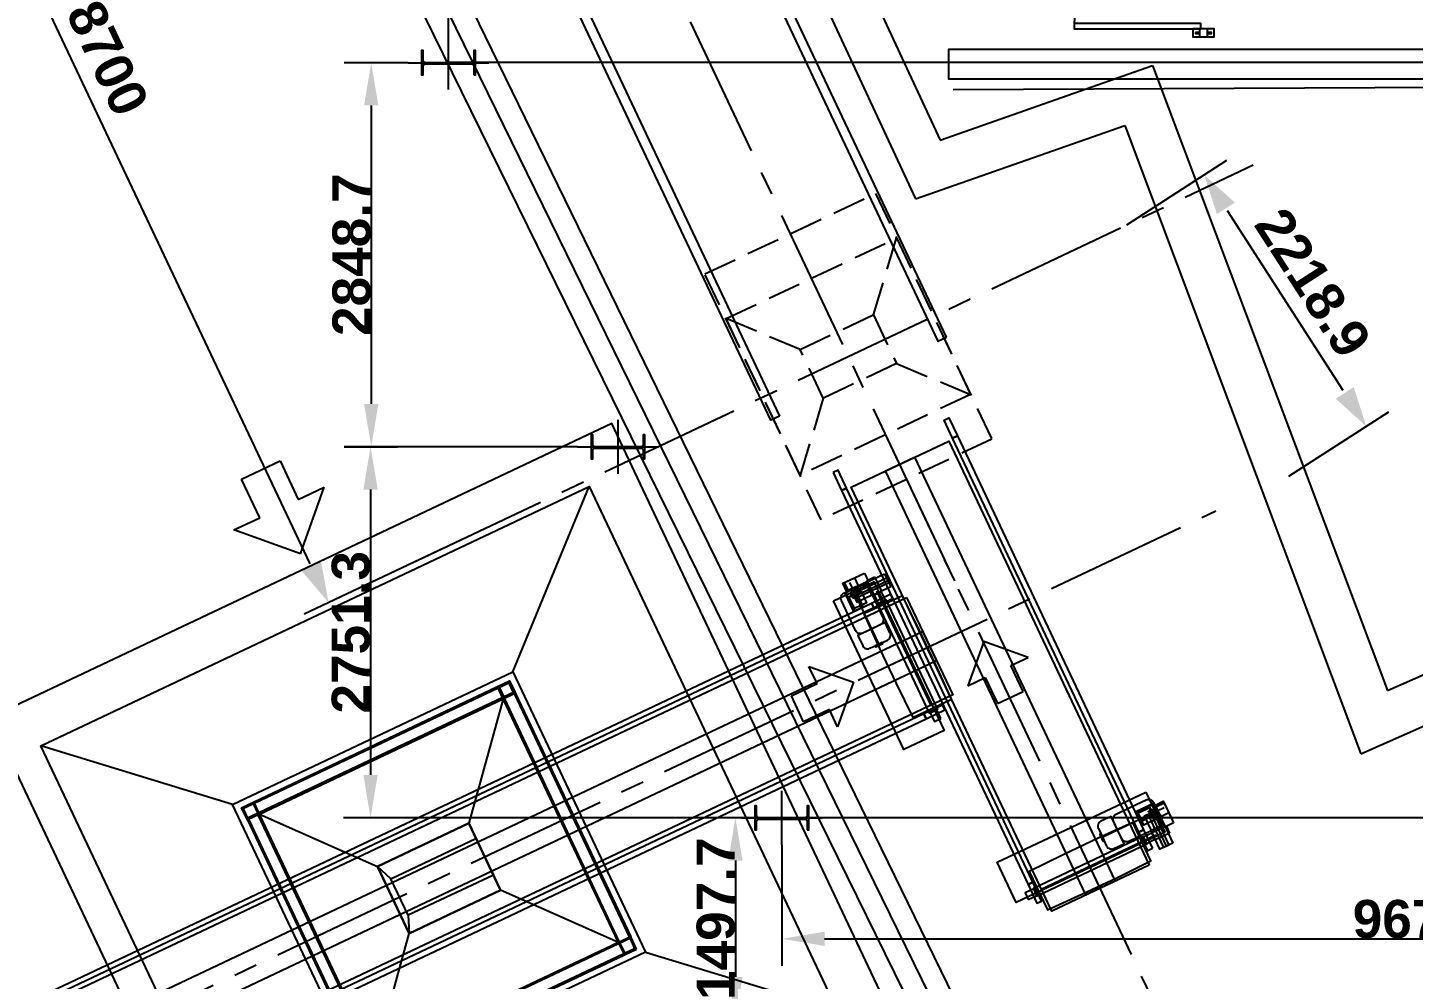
# Model space of a CAD drawing. Extents: x -115306 to 97263, y 46189 to 262006.
# Drawn here: x -29856 to -19575, y 69795 to 76851 of the extents above; entities that cross this region are included whole.
import ezdxf

# ---------------------------------------------------------------- set-up
doc = ezdxf.new("R2010")
doc.units = 0
doc.header["$LTSCALE"] = 508
doc.header["$PDMODE"] = 1
doc.header["$PDSIZE"] = -2
for name, pattern in [('STYLE_02', [0.694427, 0.486069, -0.208359]), ('STYLE_03', [1.25, 1.041641, -0.208359]), ('STYLE_06', [3.125, 2.083359, -0.347214, 0.347214, -0.347214]), ('STYLE_15', [3.541641, 2.152786, -0.486069, 0.416718, -0.486069])]:
    doc.linetypes.add(name, pattern=pattern)
doc.layers.get('0').update_dxf_attribs({"linetype": 'CONTINUOUS'})
doc.layers.get('DEFPOINTS').update_dxf_attribs({"linetype": 'CONTINUOUS'})
for name, color, linetype in [('CERCHAS', 211, 'CONTINUOUS'), ('COTAS', 30, 'CONTINUOUS'), ('INSTALACION_NUEVA', 7, 'CONTINUOUS'), ('muro', 80, 'CONTINUOUS')]:
    doc.layers.add(name, color=color, linetype=linetype)
doc.styles.add('ARIAL-B', font='arialbd.ttf')
doc.dimstyles.new('ISO', dxfattribs={"dimtxt": 282.222222, "dimasz": 317.5, "dimexe": 200, "dimexo": 0, "dimgap": 1, "dimtad": 1, "dimdec": 1, "dimzin": 15, "dimdsep": 46, "dimtxsty": 'ARIAL-B', "dimblk": 'VW_FILLEDARROW', "dimcen": 0, "dimadec": 0, "dimazin": 0, "dimtfac": 1, "dimtdec": 1, "dimtix": 1, "dimtmove": 0, "dimatfit": 0, "dimldrblk": 'VW_FILLEDARROW', "dimfxl": 1, "dimtolj": 1, "dimtzin": 15, "dimarcsym": 0})

# ---------------------------------------------------------------- blocks, each defined once
blk = doc.blocks.new('*D3606')
at = {"layer": 'COTAS', "color": 0, "linetype": 'Continuous', "lineweight": -2}
for p, q in [((-27507, 73744), (-27112, 73744)), ((-27312, 73426), (-27312, 71310)), ((-24805, 70992), (-27512, 70992))]:
    blk.add_line(p, q, dxfattribs=at)
at = {"layer": 'COTAS', "color": 0, "linetype": 'Continuous'}
for points in [[(-27365, 73426), (-27259, 73426), (-27312, 73744)], [(-27365, 71310), (-27259, 71310), (-27312, 70992)]]:
    blk.add_solid(points, dxfattribs=at)
at = {"layer": 'DEFPOINTS', "color": 0, "linetype": 'Continuous'}
for p in [(-27507, 73744), (-27312, 70992), (-24805, 70992)]:
    blk.add_point(p, dxfattribs=at)
at = {"layer": 'COTAS', "color": 0, "linetype": 'Continuous', "insert": (-27457, 72368), "char_height": 282.2, "attachment_point": 5, "rotation": 90, "style": 'ARIAL-B'}
blk.add_mtext('\\A1;2751.3', dxfattribs=at)
blk = doc.blocks.new('VW_FILLEDARROW')
at = {"color": 0}
blk.add_solid([(0, 0), (-0.93, -0.249), (-0.93, 0.249)], dxfattribs=at)
blk = doc.blocks.new('*D3608')
at = {"layer": 'DEFPOINTS', "color": 0, "linetype": 'Continuous'}
for p in [(-30484, 80860), (-31343, 80454), (-26764, 72995)]:
    blk.add_point(p, dxfattribs=at)
at = {"layer": 'INSTALACION_NUEVA', "color": 0, "linetype": 'Continuous', "lineweight": -2}
for p, q in [((-30484, 80860), (-31524, 80368)), ((-27760, 72876), (-31208, 80167)), ((-26764, 72995), (-27805, 72503))]:
    blk.add_line(p, q, dxfattribs=at)
at = {"layer": 'INSTALACION_NUEVA', "color": 0, "linetype": 'Continuous', "lineweight": -2, "xscale": 317.5, "yscale": 317.5, "zscale": 317.5}
for p, rotation in [((-31343, 80454), 115.3107255779732), ((-27624, 72589), 295.3107255779732)]:
    blk.add_blockref('VW_FILLEDARROW', p, dxfattribs=dict(at, rotation=rotation))
at = {"layer": 'INSTALACION_NUEVA', "color": 0, "linetype": 'Continuous', "insert": (-29263, 76626), "char_height": 282.2, "attachment_point": 5, "rotation": 295.3107, "style": 'ARIAL-B'}
blk.add_mtext('\\A1;8700', dxfattribs=at)
blk = doc.blocks.new('*U3500')
at = {"layer": 'INSTALACION_NUEVA', "color": 4, "linetype": 'Continuous'}
for p, q in [((-17639, -14647), (-17352, -14511)), ((-17352, -14511), (-17217, -14798)), ((-17503, -14934), (-17639, -14647)), ((-17217, -14798), (-17025, -14707)), ((-17201, -15201), (-17025, -14707)), ((-17695, -15024), (-17503, -14934)), ((-17201, -15201), (-17695, -15024))]:
    blk.add_line(p, q, dxfattribs=at)
blk = doc.blocks.new('*U3384')
at = {"layer": 'INSTALACION_NUEVA', "color": 1, "linetype": 'Continuous'}
blk.add_lwpolyline([(-15607, -16233), (-17595, -17174), (-17638, -17084), (-15649, -16143)], close=True, dxfattribs=at)
at = {"layer": 'INSTALACION_NUEVA', "color": 5, "linetype": 'Continuous'}
for points in [[(-15611, -16224), (-17600, -17165), (-17634, -17093), (-15645, -16152)], [(-15692, -16263), (-15701, -16267), (-15735, -16195), (-15726, -16191)], [(-15611, -16224), (-15620, -16229), (-15654, -16156), (-15645, -16152)], [(-17552, -17054), (-17518, -17126), (-17509, -17122), (-17543, -17050)], [(-17634, -17093), (-17600, -17165), (-17591, -17161), (-17625, -17088)]]:
    blk.add_lwpolyline(points, close=True, dxfattribs=at)
blk = doc.blocks.new('*U3385')
at = {"layer": 'INSTALACION_NUEVA', "color": 1, "linetype": 'Continuous'}
blk.add_lwpolyline([(-14751, -18041), (-14842, -18084), (-15697, -16276), (-15607, -16233)], close=True, dxfattribs=at)
at = {"layer": 'INSTALACION_NUEVA', "color": 4, "linetype": 'Continuous'}
blk.add_lwpolyline([(-14761, -18046), (-14833, -18080), (-15688, -16272), (-15616, -16238)], close=True, dxfattribs=at)
blk = doc.blocks.new('*U3386')
at = {"layer": 'INSTALACION_NUEVA', "color": 1, "linetype": 'Continuous'}
blk.add_lwpolyline([(-14709, -18132), (-14751, -18041), (-16740, -18982), (-16698, -19072)], close=True, dxfattribs=at)
at = {"layer": 'INSTALACION_NUEVA', "color": 5, "linetype": 'Continuous'}
for points in [[(-14713, -18123), (-14747, -18050), (-16736, -18991), (-16702, -19063)], [(-14794, -18161), (-14829, -18089), (-14838, -18093), (-14803, -18166)], [(-14713, -18123), (-14747, -18050), (-14756, -18055), (-14722, -18127)], [(-16702, -19063), (-16736, -18991), (-16727, -18987), (-16693, -19059)], [(-16620, -19025), (-16655, -18953), (-16646, -18948), (-16611, -19021)]]:
    blk.add_lwpolyline(points, close=True, dxfattribs=at)
blk = doc.blocks.new('*U3387')
at = {"layer": 'INSTALACION_NUEVA', "color": 1, "linetype": 'Continuous'}
blk.add_lwpolyline([(-17595, -17174), (-16740, -18982), (-16650, -18939), (-17505, -17131)], close=True, dxfattribs=at)
at = {"layer": 'INSTALACION_NUEVA', "color": 4, "linetype": 'Continuous'}
blk.add_lwpolyline([(-17586, -17170), (-16731, -18978), (-16659, -18944), (-17514, -17136)], close=True, dxfattribs=at)
blk = doc.blocks.new('*U3388')
at = {"layer": 'INSTALACION_NUEVA', "color": 1, "linetype": 'Continuous'}
for p, q in [((-15697, -16276), (-15952, -17199)), ((-17505, -17131), (-16630, -17519)), ((-14842, -18084), (-15717, -17696)), ((-16650, -18939), (-16395, -18017))]:
    blk.add_line(p, q, dxfattribs=at)
for points in [[(-14842, -18084), (-16650, -18939), (-17505, -17131), (-15697, -16276)], [(-16630, -17519), (-16395, -18017), (-15717, -17696), (-15952, -17199)]]:
    blk.add_lwpolyline(points, close=True, dxfattribs=at)
blk = doc.blocks.new('*U3389')
at = {"layer": 'INSTALACION_NUEVA', "color": 1, "linetype": 'Continuous'}
for p, q in [((-16531, -17611), (-16630, -17519)), ((-16403, -17882), (-16395, -18017))]:
    blk.add_line(p, q, dxfattribs=at)
for points in [[(-16630, -17519), (-15952, -17199), (-15717, -17696), (-16395, -18017)], [(-16531, -17611), (-15899, -17312), (-15770, -17583), (-16403, -17882)]]:
    blk.add_lwpolyline(points, close=True, dxfattribs=at)
blk = doc.blocks.new('*U3390')
at = {"layer": 'INSTALACION_NUEVA', "color": 4}
for name in ['*U3384', '*U3385', '*U3387', '*U3389', '*U3386']:
    blk.add_blockref(name, (0, 0), dxfattribs=at)
at = {"layer": 'INSTALACION_NUEVA', "color": 1}
blk.add_blockref('*U3388', (0, 0), dxfattribs=at)
blk = doc.blocks.new('*U3391')
at = {"layer": 'INSTALACION_NUEVA', "color": 1, "linetype": 'Continuous'}
for p, q in [((-15625, -16076), (-15059, -14702)), ((-17705, -17060), (-19127, -16626)), ((-14642, -18156), (-13220, -18589)), ((-16721, -19139), (-17288, -20513))]:
    blk.add_line(p, q, dxfattribs=at)
for points in [[(-13220, -18589), (-17288, -20513), (-19127, -16626), (-15059, -14702)], [(-14642, -18156), (-16721, -19139), (-17705, -17060), (-15625, -16076)]]:
    blk.add_lwpolyline(points, close=True, dxfattribs=at)
at = {"layer": 'INSTALACION_NUEVA', "color": 4}
blk.add_blockref('*U3390', (0, 0), dxfattribs=at)
blk = doc.blocks.new('*U3392')
at = {"layer": 'INSTALACION_NUEVA', "color": 1, "linetype": 'Continuous'}
blk.add_lwpolyline([(-19901, -18264), (-21889, -19205), (-21932, -19114), (-19943, -18174)], close=True, dxfattribs=at)
at = {"layer": 'INSTALACION_NUEVA', "color": 5, "linetype": 'Continuous'}
for points in [[(-19905, -18255), (-21894, -19196), (-21928, -19123), (-19939, -18183)], [(-19905, -18255), (-19914, -18259), (-19948, -18187), (-19939, -18183)], [(-19986, -18294), (-19995, -18298), (-20029, -18226), (-20020, -18221)], [(-21928, -19123), (-21894, -19196), (-21885, -19191), (-21919, -19119)], [(-21846, -19085), (-21812, -19157), (-21803, -19153), (-21837, -19081)]]:
    blk.add_lwpolyline(points, close=True, dxfattribs=at)
blk = doc.blocks.new('*U3393')
at = {"layer": 'INSTALACION_NUEVA', "color": 1, "linetype": 'Continuous'}
blk.add_lwpolyline([(-19045, -20072), (-19136, -20115), (-19991, -18307), (-19901, -18264)], close=True, dxfattribs=at)
at = {"layer": 'INSTALACION_NUEVA', "color": 4, "linetype": 'Continuous'}
blk.add_lwpolyline([(-19055, -20076), (-19127, -20111), (-19982, -18303), (-19910, -18268)], close=True, dxfattribs=at)
blk = doc.blocks.new('*U3394')
at = {"layer": 'INSTALACION_NUEVA', "color": 1, "linetype": 'Continuous'}
blk.add_lwpolyline([(-19003, -20163), (-19045, -20072), (-21034, -21013), (-20992, -21103)], close=True, dxfattribs=at)
at = {"layer": 'INSTALACION_NUEVA', "color": 5, "linetype": 'Continuous'}
for points in [[(-19007, -20154), (-19041, -20081), (-21030, -21022), (-20996, -21094)], [(-19088, -20192), (-19123, -20120), (-19132, -20124), (-19097, -20196)], [(-19007, -20154), (-19041, -20081), (-19050, -20085), (-19016, -20158)], [(-20996, -21094), (-21030, -21022), (-21021, -21018), (-20987, -21090)], [(-20914, -21056), (-20949, -20983), (-20940, -20979), (-20905, -21051)]]:
    blk.add_lwpolyline(points, close=True, dxfattribs=at)
blk = doc.blocks.new('*U3395')
at = {"layer": 'INSTALACION_NUEVA', "color": 1, "linetype": 'Continuous'}
blk.add_lwpolyline([(-21889, -19205), (-21034, -21013), (-20944, -20970), (-21799, -19162)], close=True, dxfattribs=at)
at = {"layer": 'INSTALACION_NUEVA', "color": 4, "linetype": 'Continuous'}
blk.add_lwpolyline([(-21880, -19200), (-21025, -21008), (-20953, -20974), (-21808, -19166)], close=True, dxfattribs=at)
blk = doc.blocks.new('*U3396')
at = {"layer": 'INSTALACION_NUEVA', "color": 1, "linetype": 'Continuous'}
for p, q in [((-19991, -18307), (-20246, -19230)), ((-21799, -19162), (-20924, -19550)), ((-19136, -20115), (-20011, -19727)), ((-20944, -20970), (-20689, -20047))]:
    blk.add_line(p, q, dxfattribs=at)
for points in [[(-19136, -20115), (-20944, -20970), (-21799, -19162), (-19991, -18307)], [(-20924, -19550), (-20689, -20047), (-20011, -19727), (-20246, -19230)]]:
    blk.add_lwpolyline(points, close=True, dxfattribs=at)
blk = doc.blocks.new('*U3397')
at = {"layer": 'INSTALACION_NUEVA', "color": 1, "linetype": 'Continuous'}
for p, q in [((-20825, -19642), (-20924, -19550)), ((-20697, -19913), (-20689, -20047))]:
    blk.add_line(p, q, dxfattribs=at)
for points in [[(-20924, -19550), (-20246, -19230), (-20011, -19727), (-20689, -20047)], [(-20825, -19642), (-20193, -19343), (-20064, -19614), (-20697, -19913)]]:
    blk.add_lwpolyline(points, close=True, dxfattribs=at)
blk = doc.blocks.new('*U3398')
at = {"layer": 'INSTALACION_NUEVA', "color": 4}
for name in ['*U3392', '*U3393', '*U3395', '*U3397', '*U3394']:
    blk.add_blockref(name, (0, 0), dxfattribs=at)
at = {"layer": 'INSTALACION_NUEVA', "color": 1}
blk.add_blockref('*U3396', (0, 0), dxfattribs=at)
blk = doc.blocks.new('*U3399')
at = {"layer": 'INSTALACION_NUEVA', "color": 1, "linetype": 'Continuous'}
for p, q in [((-19919, -18107), (-19353, -16733)), ((-21999, -19091), (-23421, -18657)), ((-18936, -20186), (-17514, -20620)), ((-21015, -21170), (-21582, -22544))]:
    blk.add_line(p, q, dxfattribs=at)
for points in [[(-17514, -20620), (-21582, -22544), (-23421, -18657), (-19353, -16733)], [(-18936, -20186), (-21015, -21170), (-21999, -19091), (-19919, -18107)]]:
    blk.add_lwpolyline(points, close=True, dxfattribs=at)
at = {"layer": 'INSTALACION_NUEVA', "color": 4}
blk.add_blockref('*U3398', (0, 0), dxfattribs=at)
blk = doc.blocks.new('*U3440')
at = {"layer": 'INSTALACION_NUEVA', "color": 1, "linetype": 'Continuous'}
blk.add_lwpolyline([(-12754, -18756), (-14892, -14236), (-45357, -28644), (-43219, -33164)], close=True, dxfattribs=at)
at = {"layer": 'INSTALACION_NUEVA', "color": 6}
for name in ['*U3391', '*U3399']:
    blk.add_blockref(name, (0, 0), dxfattribs=at)
blk = doc.blocks.new('*U3357')
at = {"layer": 'INSTALACION_NUEVA', "color": 5, "linetype": 'Continuous'}
for points in [[(-10724, -17196), (-10784, -17225), (-10854, -17078), (-10793, -17049)], [(-10797, -17210), (-10887, -17252), (-10938, -17144), (-10849, -17102)], [(-10758, -17361), (-10795, -17378), (-10911, -17131), (-10875, -17114)], [(-10777, -17370), (-10795, -17378), (-10911, -17131), (-10893, -17123)], [(-10809, -17169), (-10815, -17172), (-10832, -17136), (-10826, -17132)], [(-10728, -17347), (-10825, -17392), (-10890, -17254), (-10794, -17208)], [(-10752, -17272), (-10860, -17323), (-10885, -17268), (-10778, -17218)]]:
    blk.add_lwpolyline(points, close=True, dxfattribs=at)
blk = doc.blocks.new('*U3358')
at = {"layer": 'INSTALACION_NUEVA', "color": 5, "linetype": 'Continuous'}
for points in [[(-10884, -17271), (-10861, -17320), (-10924, -17351), (-10948, -17301)], [(-10950, -17296), (-10922, -17355), (-11735, -17739), (-11763, -17681)], [(-11801, -17765), (-11737, -17735), (-11761, -17685), (-11824, -17715)]]:
    blk.add_lwpolyline(points, close=True, dxfattribs=at)
blk = doc.blocks.new('*U3359')
at = {"layer": 'INSTALACION_NUEVA', "color": 5, "linetype": 'Continuous'}
blk.add_lwpolyline([(-11026, -17193), (-11282, -17310), (-11542, -17433), (-11794, -17557), (-11659, -17842), (-11403, -17726), (-11143, -17603), (-10891, -17479)], close=True, dxfattribs=at)
blk = doc.blocks.new('*U3360')
at = {"layer": 'INSTALACION_NUEVA', "color": 5, "linetype": 'STYLE_15'}
blk.add_line((-10854, -17287), (-11711, -17692), dxfattribs=at)
at = {"layer": 'INSTALACION_NUEVA', "color": 5}
for name in ['*U3357', '*U3358', '*U3359']:
    blk.add_blockref(name, (0, 0), dxfattribs=at)
blk = doc.blocks.new('*U3361')
at = {"layer": 'INSTALACION_NUEVA', "color": 5, "linetype": 'Continuous'}
blk.add_lwpolyline([(-10904, -17509), (-11627, -17851), (-13114, -14707), (-12391, -14365)], close=True, dxfattribs=at)
at = {"layer": 'INSTALACION_NUEVA', "color": 4, "linetype": 'Continuous'}
blk.add_lwpolyline([(-11157, -17629), (-11374, -17731), (-12861, -14587), (-12644, -14485)], close=True, dxfattribs=at)
at = {"layer": 'INSTALACION_NUEVA', "color": 5}
blk.add_blockref('*U3360', (0, 0), dxfattribs=at)
blk = doc.blocks.new('*U3362')
at = {"layer": 'INSTALACION_NUEVA', "color": 4, "linetype": 'Continuous'}
for p, q in [((-10868, -17094), (-10913, -17116)), ((-10880, -17128), (-10901, -17082))]:
    blk.add_line(p, q, dxfattribs=at)
blk = doc.blocks.new('*U3363')
at = {"layer": 'INSTALACION_NUEVA', "color": 1, "linetype": 'Continuous'}
blk.add_lwpolyline([(-11007, -17116), (-10973, -17188), (-10837, -17124), (-10872, -17052)], close=True, dxfattribs=at)
at = {"layer": 'INSTALACION_NUEVA', "color": 4, "linetype": 'STYLE_03'}
blk.add_lwpolyline([(-11004, -17122), (-10976, -17182), (-10840, -17118), (-10869, -17058)], close=True, dxfattribs=at)
at = {"layer": 'INSTALACION_NUEVA', "color": 1, "linetype": 'Continuous'}
blk.add_circle((-10891, -17105), 9, dxfattribs=at)
at = {"layer": 'INSTALACION_NUEVA', "color": 4}
blk.add_blockref('*U3362', (0, 0), dxfattribs=at)
blk = doc.blocks.new('*U3364')
at = {"layer": 'INSTALACION_NUEVA', "color": 5, "linetype": 'Continuous'}
for points in [[(-12327, -14326), (-12363, -14343), (-12426, -14210), (-12390, -14193)], [(-10945, -17248), (-10981, -17265), (-12363, -14343), (-12327, -14326)], [(-10879, -17387), (-10915, -17404), (-10981, -17265), (-10945, -17248)]]:
    blk.add_lwpolyline(points, close=True, dxfattribs=at)
blk = doc.blocks.new('*U3365')
at = {"layer": 'INSTALACION_NUEVA', "color": 5, "linetype": 'Continuous'}
for points in [[(-13248, -14599), (-13186, -14732), (-13149, -14715), (-13212, -14582)], [(-13186, -14732), (-11803, -17654), (-11767, -17637), (-13149, -14715)], [(-11803, -17654), (-11738, -17793), (-11702, -17776), (-11767, -17637)]]:
    blk.add_lwpolyline(points, close=True, dxfattribs=at)
blk = doc.blocks.new('*U3366')
at = {"layer": 'INSTALACION_NUEVA', "color": 5, "linetype": 'Continuous'}
blk.add_lwpolyline([(-10928, -16968), (-10787, -17266), (-11890, -17788), (-12031, -17489)], close=True, dxfattribs=at)
blk = doc.blocks.new('*U3367')
at = {"layer": 'INSTALACION_NUEVA', "color": 4, "linetype": 'STYLE_06'}
blk.add_line((-10792, -17086), (-11242, -17299), dxfattribs=at)
at = {"layer": 'INSTALACION_NUEVA', "color": 4, "linetype": 'Continuous'}
for points in [[(-10842, -17110), (-10811, -17175), (-10809, -17182), (-10807, -17190), (-10808, -17198), (-10810, -17205), (-10813, -17212), (-10818, -17219), (-10824, -17224), (-10830, -17228), (-10942, -17281), (-11054, -17334), (-11061, -17336), (-11069, -17337), (-11076, -17337), (-11084, -17335), (-11091, -17332), (-11097, -17327), (-11103, -17321), (-11107, -17315), (-11138, -17249), (-11168, -17184), (-11171, -17177), (-11172, -17169), (-11172, -17161), (-11170, -17154), (-11167, -17147), (-11162, -17140), (-11156, -17135), (-11149, -17131), (-11038, -17078), (-10926, -17025), (-10919, -17023), (-10911, -17022), (-10903, -17022), (-10895, -17024), (-10888, -17027), (-10882, -17032), (-10877, -17038), (-10873, -17045), (-10842, -17110)], [(-10758, -17123), (-10817, -17151), (-10858, -17064), (-10799, -17036)], [(-11251, -17303), (-11220, -17368), (-11216, -17375), (-11210, -17381), (-11204, -17385), (-11197, -17389), (-11189, -17390), (-11182, -17391), (-11174, -17390), (-11167, -17387), (-11090, -17351), (-11185, -17148), (-11262, -17185), (-11269, -17189), (-11275, -17194), (-11280, -17200), (-11283, -17207), (-11285, -17215), (-11285, -17223), (-11284, -17230), (-11281, -17238), (-11251, -17303)], [(-10857, -17172), (-10943, -17213), (-10985, -17122), (-10900, -17082)]]:
    blk.add_lwpolyline(points, close=True, dxfattribs=at)
at = {"layer": 'INSTALACION_NUEVA', "color": 4, "linetype": 'Continuous', "flags": 128}
blk.add_lwpolyline([(-11248, -17331, 0.414214), (-11244, -17333), (-11238, -17330), (-11263, -17276), (-11270, -17279), (-11270, -17279, 0.414214), (-11271, -17283)], format="xyb", close=True, dxfattribs=at)
blk = doc.blocks.new('*U3368')
at = {"layer": 'INSTALACION_NUEVA', "color": 5}
blk.add_blockref('*U3366', (0, 0), dxfattribs=at)
at = {"layer": 'INSTALACION_NUEVA', "color": 4}
blk.add_blockref('*U3367', (0, 0), dxfattribs=at)
blk = doc.blocks.new('*U3369')
at = {"layer": 'INSTALACION_NUEVA', "color": 4, "linetype": 'Continuous'}
for p, q in [((-12131, -15851), (-12249, -16179)), ((-11802, -15969), (-12131, -15851)), ((-11930, -16029), (-11802, -15969)), ((-11839, -16221), (-11930, -16029)), ((-12249, -16179), (-12120, -16119)), ((-12120, -16119), (-12030, -16311)), ((-12030, -16311), (-11839, -16221))]:
    blk.add_line(p, q, dxfattribs=at)
blk = doc.blocks.new('*U3355')
at = {"layer": 'INSTALACION_NUEVA', "color": 4, "linetype": 'STYLE_02'}
for p, q in [((-12950, -13429), (-12778, -12859)), ((-13493, -13686), (-14043, -13457)), ((-12779, -13791), (-12229, -14019)), ((-13322, -14047), (-13494, -14618))]:
    blk.add_line(p, q, dxfattribs=at)
for points in [[(-12934, -12528), (-12072, -14350), (-13338, -14949), (-14200, -13126)], [(-12778, -12859), (-12229, -14019), (-13494, -14618), (-14043, -13457)], [(-12950, -13429), (-12779, -13791), (-13322, -14047), (-13493, -13686)]]:
    blk.add_lwpolyline(points, close=True, dxfattribs=at)
blk = doc.blocks.new('*U3356')
at = {"layer": 'INSTALACION_NUEVA', "color": 7, "linetype": 'Continuous'}
for points in [[(-12409, -13594), (-15374, -7324), (-15437, -7354), (-12472, -13624)], [(-13647, -14180), (-13711, -14210), (-16676, -7940), (-16613, -7910)]]:
    blk.add_lwpolyline(points, close=True, dxfattribs=at)
at = {"layer": 'INSTALACION_NUEVA', "color": 4}
blk.add_blockref('*U3355', (0, 0), dxfattribs=at)
blk = doc.blocks.new('*U3370')
at = {"layer": 'INSTALACION_NUEVA', "color": 5, "linetype": 'Continuous'}
for points in [[(-13017, -15345), (-12989, -15405), (-13136, -15475), (-13165, -15414)], [(-13003, -15418), (-12961, -15508), (-13070, -15559), (-13112, -15470)], [(-12852, -15380), (-12835, -15416), (-13082, -15532), (-13099, -15496)], [(-12844, -15398), (-12835, -15416), (-13082, -15532), (-13091, -15514)], [(-12867, -15349), (-12821, -15446), (-12959, -15511), (-13005, -15415)], [(-12942, -15373), (-12891, -15481), (-12945, -15506), (-12996, -15399)], [(-13045, -15430), (-13042, -15436), (-13078, -15454), (-13081, -15447)]]:
    blk.add_lwpolyline(points, close=True, dxfattribs=at)
blk = doc.blocks.new('*U3371')
at = {"layer": 'INSTALACION_NUEVA', "color": 5, "linetype": 'Continuous'}
for points in [[(-12943, -15505), (-12893, -15482), (-12863, -15546), (-12913, -15569)], [(-12917, -15571), (-12858, -15543), (-12474, -16356), (-12533, -16384)], [(-12449, -16422), (-12479, -16358), (-12528, -16382), (-12498, -16445)]]:
    blk.add_lwpolyline(points, close=True, dxfattribs=at)
blk = doc.blocks.new('*U3372')
at = {"layer": 'INSTALACION_NUEVA', "color": 5, "linetype": 'Continuous'}
blk.add_lwpolyline([(-13020, -15647), (-12904, -15903), (-12781, -16163), (-12657, -16415), (-12371, -16280), (-12488, -16024), (-12611, -15764), (-12735, -15512)], close=True, dxfattribs=at)
blk = doc.blocks.new('*U3373')
at = {"layer": 'INSTALACION_NUEVA', "color": 5, "linetype": 'STYLE_15'}
blk.add_line((-12927, -15475), (-12521, -16332), dxfattribs=at)
at = {"layer": 'INSTALACION_NUEVA', "color": 5}
for name in ['*U3370', '*U3372', '*U3371']:
    blk.add_blockref(name, (0, 0), dxfattribs=at)
blk = doc.blocks.new('*U3374')
at = {"layer": 'INSTALACION_NUEVA', "color": 5, "linetype": 'Continuous'}
blk.add_lwpolyline([(-12704, -15525), (-12362, -16248), (-27269, -23298), (-27611, -22575)], close=True, dxfattribs=at)
at = {"layer": 'INSTALACION_NUEVA', "color": 4, "linetype": 'Continuous'}
blk.add_lwpolyline([(-12585, -15778), (-12482, -15995), (-27389, -23045), (-27492, -22828)], close=True, dxfattribs=at)
at = {"layer": 'INSTALACION_NUEVA', "color": 5}
blk.add_blockref('*U3373', (0, 0), dxfattribs=at)
blk = doc.blocks.new('*U3375')
at = {"layer": 'INSTALACION_NUEVA', "color": 4, "linetype": 'Continuous'}
for p, q in [((-13086, -15501), (-13131, -15522)), ((-13119, -15489), (-13098, -15534))]:
    blk.add_line(p, q, dxfattribs=at)
blk = doc.blocks.new('*U3376')
at = {"layer": 'INSTALACION_NUEVA', "color": 1, "linetype": 'Continuous'}
blk.add_lwpolyline([(-13098, -15628), (-13025, -15594), (-13089, -15458), (-13162, -15493)], close=True, dxfattribs=at)
at = {"layer": 'INSTALACION_NUEVA', "color": 4, "linetype": 'STYLE_03'}
blk.add_lwpolyline([(-13091, -15625), (-13032, -15597), (-13096, -15461), (-13155, -15490)], close=True, dxfattribs=at)
at = {"layer": 'INSTALACION_NUEVA', "color": 1, "linetype": 'Continuous'}
blk.add_circle((-13109, -15512), 9, dxfattribs=at)
at = {"layer": 'INSTALACION_NUEVA', "color": 4}
blk.add_blockref('*U3375', (0, 0), dxfattribs=at)
blk = doc.blocks.new('*U3377')
at = {"layer": 'INSTALACION_NUEVA', "color": 5, "linetype": 'Continuous'}
for points in [[(-12826, -15500), (-12809, -15536), (-12948, -15602), (-12965, -15566)], [(-12965, -15566), (-12948, -15602), (-27470, -22470), (-27487, -22433)]]:
    blk.add_lwpolyline(points, close=True, dxfattribs=at)
blk = doc.blocks.new('*U3378')
at = {"layer": 'INSTALACION_NUEVA', "color": 5, "linetype": 'Continuous'}
for points in [[(-12559, -16424), (-12420, -16359), (-12437, -16323), (-12576, -16388)], [(-27081, -23292), (-12559, -16424), (-12576, -16388), (-27098, -23256)]]:
    blk.add_lwpolyline(points, close=True, dxfattribs=at)
blk = doc.blocks.new('*U3379')
at = {"layer": 'INSTALACION_NUEVA', "color": 5, "linetype": 'Continuous'}
blk.add_lwpolyline([(-13246, -15549), (-12947, -15408), (-12426, -16511), (-12724, -16652)], close=True, dxfattribs=at)
blk = doc.blocks.new('*U3380')
at = {"layer": 'INSTALACION_NUEVA', "color": 4, "linetype": 'STYLE_06'}
blk.add_line((-13127, -15413), (-12915, -15864), dxfattribs=at)
at = {"layer": 'INSTALACION_NUEVA', "color": 4, "linetype": 'Continuous'}
for points in [[(-13090, -15379), (-13063, -15438), (-13149, -15479), (-13177, -15420)], [(-13104, -15463), (-13039, -15432), (-13031, -15430), (-13024, -15428), (-13016, -15429), (-13008, -15431), (-13001, -15434), (-12995, -15439), (-12990, -15445), (-12986, -15451), (-12933, -15563), (-12880, -15675), (-12877, -15682), (-12876, -15690), (-12877, -15698), (-12878, -15705), (-12882, -15712), (-12886, -15719), (-12892, -15724), (-12899, -15728), (-12964, -15759), (-13029, -15789), (-13037, -15792), (-13044, -15793), (-13052, -15793), (-13060, -15791), (-13067, -15788), (-13073, -15783), (-13078, -15777), (-13082, -15770), (-13135, -15659), (-13188, -15547), (-13191, -15540), (-13192, -15532), (-13191, -15524), (-13190, -15516), (-13186, -15509), (-13182, -15503), (-13176, -15498), (-13169, -15494), (-13104, -15463)], [(-13042, -15478), (-13001, -15564), (-13091, -15606), (-13132, -15521)], [(-12911, -15872), (-12846, -15841), (-12839, -15837), (-12833, -15832), (-12828, -15825), (-12825, -15818), (-12823, -15811), (-12823, -15803), (-12824, -15795), (-12827, -15788), (-12863, -15711), (-13065, -15807), (-13029, -15883), (-13025, -15890), (-13020, -15896), (-13013, -15901), (-13006, -15904), (-12999, -15906), (-12991, -15906), (-12983, -15905), (-12976, -15902), (-12911, -15872)]]:
    blk.add_lwpolyline(points, close=True, dxfattribs=at)
at = {"layer": 'INSTALACION_NUEVA', "color": 4, "linetype": 'Continuous', "flags": 128}
blk.add_lwpolyline([(-12882, -15869, 0.414214), (-12881, -15865), (-12884, -15859), (-12938, -15884), (-12935, -15891), (-12935, -15891, 0.414214), (-12931, -15892)], format="xyb", close=True, dxfattribs=at)
blk = doc.blocks.new('*U3381')
at = {"layer": 'INSTALACION_NUEVA', "color": 5}
blk.add_blockref('*U3379', (0, 0), dxfattribs=at)
at = {"layer": 'INSTALACION_NUEVA', "color": 4}
blk.add_blockref('*U3380', (0, 0), dxfattribs=at)
blk = doc.blocks.new('*U3382')
at = {"layer": 'INSTALACION_NUEVA', "color": 4, "linetype": 'Continuous'}
for p, q in [((-13367, -16164), (-13428, -16037)), ((-13428, -16037), (-13099, -16154)), ((-13559, -16255), (-13367, -16164)), ((-13099, -16154), (-13216, -16483)), ((-13469, -16446), (-13559, -16255)), ((-13277, -16355), (-13469, -16446)), ((-13216, -16483), (-13277, -16355))]:
    blk.add_line(p, q, dxfattribs=at)
blk = doc.blocks.new('*U3383')
at = {"layer": 'INSTALACION_NUEVA', "color": 5}
for name in ['*U3374', '*U3377', '*U3378']:
    blk.add_blockref(name, (0, 0), dxfattribs=at)
at = {"layer": 'INSTALACION_NUEVA', "color": 4}
for name in ['*U3381', '*U3376', '*U3382']:
    blk.add_blockref(name, (0, 0), dxfattribs=at)
blk = doc.blocks.new('*D3613')
at = {"layer": 'DEFPOINTS', "color": 0, "linetype": 'Continuous'}
for p in [(-12656, 71268), (-20522, 67551), (-20202, 66873)]:
    blk.add_point(p, dxfattribs=at)
at = {"layer": 'INSTALACION_NUEVA', "color": 0, "linetype": 'Continuous', "lineweight": -2}
for p, q in [((-12656, 71268), (-12250, 70409)), ((-12622, 70454), (-19914, 67009)), ((-20522, 67551), (-20116, 66692))]:
    blk.add_line(p, q, dxfattribs=at)
at = {"layer": 'INSTALACION_NUEVA', "color": 0, "linetype": 'Continuous', "lineweight": -2, "xscale": 317.5, "yscale": 317.5, "zscale": 317.5}
for p, rotation in [((-12335, 70589), 25.28903444091417), ((-20202, 66873), 205.2890344409142)]:
    blk.add_blockref('VW_FILLEDARROW', p, dxfattribs=dict(at, rotation=rotation))
at = {"layer": 'INSTALACION_NUEVA', "color": 0, "linetype": 'Continuous', "insert": (-16373, 68952), "char_height": 282.2, "attachment_point": 5, "rotation": 25.289, "style": 'ARIAL-B'}
blk.add_mtext('\\A1;8700', dxfattribs=at)
blk = doc.blocks.new('*D3614')
at = {"layer": 'COTAS', "color": 0, "linetype": 'Continuous', "lineweight": -2}
for p, q in [((-24260, 70992), (-24805, 70992)), ((-24605, 70675), (-24605, 69812)), ((-23609, 69495), (-24805, 69495))]:
    blk.add_line(p, q, dxfattribs=at)
at = {"layer": 'COTAS', "color": 0, "linetype": 'Continuous'}
for points in [[(-24658, 70675), (-24552, 70675), (-24605, 70992)], [(-24658, 69812), (-24552, 69812), (-24605, 69495)]]:
    blk.add_solid(points, dxfattribs=at)
at = {"layer": 'DEFPOINTS', "color": 0, "linetype": 'Continuous'}
for p in [(-24260, 70992), (-24605, 69495), (-23609, 69495)]:
    blk.add_point(p, dxfattribs=at)
at = {"layer": 'COTAS', "color": 0, "linetype": 'Continuous', "insert": (-24750, 70244), "char_height": 282.2, "attachment_point": 5, "rotation": 90, "style": 'ARIAL-B'}
blk.add_mtext('\\A1;1497.7', dxfattribs=at)
blk = doc.blocks.new('*D3615')
at = {"layer": 'COTAS', "color": 0, "linetype": 'Continuous', "lineweight": -2}
for p, q in [((-24260, 70792), (-24260, 69895)), ((-14584, 70792), (-14584, 69895)), ((-23943, 70095), (-14902, 70095))]:
    blk.add_line(p, q, dxfattribs=at)
at = {"layer": 'COTAS', "color": 0, "linetype": 'Continuous'}
for points in [[(-23943, 70148), (-23943, 70042), (-24260, 70095)], [(-14902, 70148), (-14902, 70042), (-14584, 70095)]]:
    blk.add_solid(points, dxfattribs=at)
at = {"layer": 'DEFPOINTS', "color": 0, "linetype": 'Continuous'}
for p in [(-24260, 70792), (-14584, 70792), (-14584, 70095)]:
    blk.add_point(p, dxfattribs=at)
at = {"layer": 'COTAS', "color": 0, "linetype": 'Continuous', "insert": (-19422, 70240), "char_height": 282.2, "attachment_point": 5, "style": 'ARIAL-B'}
blk.add_mtext('\\A1;9676.1', dxfattribs=at)
blk = doc.blocks.new('*U3548')
at = {"layer": 'INSTALACION_NUEVA', "color": 4, "linetype": 'Continuous'}
for p, q in [((-3953, -11759), (-3953, -11359)), ((-4253, -11559), (-3653, -11559))]:
    blk.add_line(p, q, dxfattribs=at)
blk = doc.blocks.new('*U3549')
at = {"layer": 'INSTALACION_NUEVA', "color": 1, "linetype": 'Continuous'}
blk.add_lwpolyline([(-3766, -11649), (-3753, -11649), (-3753, -11568), (-3753, -11559), (-3753, -11469), (-3766, -11469), (-3766, -11540), (-3766, -11543), (-3767, -11547), (-3769, -11550), (-3771, -11553), (-3774, -11556), (-3777, -11557), (-3780, -11558), (-3783, -11559), (-3953, -11559), (-4124, -11559), (-4127, -11558), (-4130, -11557), (-4133, -11556), (-4136, -11553), (-4138, -11550), (-4139, -11547), (-4140, -11543), (-4141, -11540), (-4141, -11469), (-4153, -11469), (-4153, -11559), (-4153, -11568), (-4153, -11649), (-4141, -11649), (-4141, -11587), (-4140, -11583), (-4139, -11580), (-4138, -11576), (-4136, -11573), (-4133, -11571), (-4130, -11569), (-4127, -11568), (-4124, -11568), (-3953, -11568), (-3783, -11568), (-3780, -11568), (-3777, -11569), (-3774, -11571), (-3771, -11573), (-3769, -11576), (-3767, -11580), (-3766, -11583), (-3766, -11587), (-3766, -11649)], close=True, dxfattribs=at)
at = {"layer": 'INSTALACION_NUEVA', "color": 4}
blk.add_blockref('*U3548', (0, 0), dxfattribs=at)
blk = doc.blocks.new('*U3552')
at = {"layer": 'INSTALACION_NUEVA', "color": 4, "linetype": 'Continuous'}
for p, q in [((-3953, -11759), (-3953, -11359)), ((-4253, -11559), (-3653, -11559))]:
    blk.add_line(p, q, dxfattribs=at)
blk = doc.blocks.new('*U3553')
at = {"layer": 'INSTALACION_NUEVA', "color": 1, "linetype": 'Continuous'}
blk.add_lwpolyline([(-3766, -11649), (-3753, -11649), (-3753, -11568), (-3753, -11559), (-3753, -11469), (-3766, -11469), (-3766, -11540), (-3766, -11543), (-3767, -11547), (-3769, -11550), (-3771, -11553), (-3774, -11556), (-3777, -11557), (-3780, -11558), (-3783, -11559), (-3953, -11559), (-4124, -11559), (-4127, -11558), (-4130, -11557), (-4133, -11556), (-4136, -11553), (-4138, -11550), (-4139, -11547), (-4140, -11543), (-4141, -11540), (-4141, -11469), (-4153, -11469), (-4153, -11559), (-4153, -11568), (-4153, -11649), (-4141, -11649), (-4141, -11587), (-4140, -11583), (-4139, -11580), (-4138, -11576), (-4136, -11573), (-4133, -11571), (-4130, -11569), (-4127, -11568), (-4124, -11568), (-3953, -11568), (-3783, -11568), (-3780, -11568), (-3777, -11569), (-3774, -11571), (-3771, -11573), (-3769, -11576), (-3767, -11580), (-3766, -11583), (-3766, -11587), (-3766, -11649)], close=True, dxfattribs=at)
at = {"layer": 'INSTALACION_NUEVA', "color": 4}
blk.add_blockref('*U3552', (0, 0), dxfattribs=at)
blk = doc.blocks.new('*D3619')
at = {"layer": 'COTAS', "color": 0, "linetype": 'Continuous', "lineweight": -2}
for p, q in [((-26734, 76392), (-26734, 77317)), ((-14584, 76792), (-14584, 77317)), ((-26416, 77117), (-14902, 77117))]:
    blk.add_line(p, q, dxfattribs=at)
at = {"layer": 'COTAS', "color": 0, "linetype": 'Continuous'}
for points in [[(-26416, 77170), (-26416, 77064), (-26734, 77117)], [(-14902, 77170), (-14902, 77064), (-14584, 77117)]]:
    blk.add_solid(points, dxfattribs=at)
at = {"layer": 'DEFPOINTS', "color": 0, "linetype": 'Continuous'}
for p in [(-14584, 77117), (-14584, 76792), (-26734, 76392)]:
    blk.add_point(p, dxfattribs=at)
at = {"layer": 'COTAS', "color": 0, "linetype": 'Continuous', "insert": (-20659, 77262), "char_height": 282.22, "attachment_point": 5, "style": 'ARIAL-B'}
blk.add_mtext('\\A1;12149.2', dxfattribs=at)
blk = doc.blocks.new('*D3625')
at = {"layer": 'COTAS', "color": 0, "linetype": 'Continuous', "lineweight": -2}
for p, q in [((-27034, 76592), (-27507, 76592)), ((-27307, 76275), (-27307, 74061)), ((-25776, 73744), (-27507, 73744))]:
    blk.add_line(p, q, dxfattribs=at)
at = {"layer": 'COTAS', "color": 0, "linetype": 'Continuous'}
for points in [[(-27360, 76275), (-27254, 76275), (-27307, 76592)], [(-27360, 74061), (-27254, 74061), (-27307, 73744)]]:
    blk.add_solid(points, dxfattribs=at)
at = {"layer": 'DEFPOINTS', "color": 0, "linetype": 'Continuous'}
for p in [(-27034, 76592), (-27307, 73744), (-25776, 73744)]:
    blk.add_point(p, dxfattribs=at)
at = {"layer": 'COTAS', "color": 0, "linetype": 'Continuous', "insert": (-27452, 75168), "char_height": 282.2, "attachment_point": 5, "rotation": 90, "style": 'ARIAL-B'}
blk.add_mtext('\\A1;2848.7', dxfattribs=at)
blk = doc.blocks.new('*U3339')
at = {"layer": 'INSTALACION_NUEVA', "color": 4, "linetype": 'Continuous'}
for p, q in [((-15913, -11759), (-15913, -11359)), ((-16213, -11559), (-15613, -11559))]:
    blk.add_line(p, q, dxfattribs=at)
blk = doc.blocks.new('*U3340')
at = {"layer": 'INSTALACION_NUEVA', "color": 1, "linetype": 'Continuous'}
blk.add_lwpolyline([(-15726, -11649), (-15713, -11649), (-15713, -11568), (-15713, -11559), (-15713, -11469), (-15726, -11469), (-15726, -11540), (-15726, -11543), (-15727, -11547), (-15728, -11550), (-15730, -11553), (-15733, -11556), (-15736, -11557), (-15739, -11558), (-15742, -11559), (-15913, -11559), (-16083, -11559), (-16086, -11558), (-16090, -11557), (-16093, -11556), (-16095, -11553), (-16097, -11550), (-16099, -11547), (-16100, -11543), (-16100, -11540), (-16100, -11469), (-16113, -11469), (-16113, -11559), (-16113, -11568), (-16113, -11649), (-16100, -11649), (-16100, -11587), (-16100, -11583), (-16099, -11580), (-16097, -11576), (-16095, -11573), (-16093, -11571), (-16090, -11569), (-16086, -11568), (-16083, -11568), (-15913, -11568), (-15742, -11568), (-15739, -11568), (-15736, -11569), (-15733, -11571), (-15730, -11573), (-15728, -11576), (-15727, -11580), (-15726, -11583), (-15726, -11587), (-15726, -11649)], close=True, dxfattribs=at)
at = {"layer": 'INSTALACION_NUEVA', "color": 4}
blk.add_blockref('*U3339', (0, 0), dxfattribs=at)
blk = doc.blocks.new('*U2483')
at = {"layer": 'INSTALACION_NUEVA', "color": 5, "linetype": 'Continuous'}
for points in [[(-10581, -9308), (-10581, -9368), (-10421, -9368), (-10421, -9308)], [(-10561, -9334), (-10561, -9342), (-10531, -9342), (-10531, -9334)], [(-10531, -9308), (-10531, -9368), (-10471, -9368), (-10471, -9308)], [(-10471, -9334), (-10471, -9342), (-10441, -9342), (-10441, -9334)]]:
    blk.add_lwpolyline(points, close=True, dxfattribs=at)
blk = doc.blocks.new('*U2484')
at = {"layer": 'INSTALACION_NUEVA', "color": 5, "linetype": 'Continuous'}
for points in [[(-10581, -11308), (-10581, -11368), (-10421, -11368), (-10421, -11308)], [(-10561, -11334), (-10561, -11342), (-10531, -11342), (-10531, -11334)], [(-10531, -11308), (-10531, -11368), (-10471, -11368), (-10471, -11308)], [(-10471, -11334), (-10471, -11342), (-10441, -11342), (-10441, -11334)]]:
    blk.add_lwpolyline(points, close=True, dxfattribs=at)
blk = doc.blocks.new('*U2485')
at = {"layer": 'INSTALACION_NUEVA', "color": 5, "linetype": 'Continuous'}
for points in [[(-10581, -7308), (-10581, -7368), (-10421, -7368), (-10421, -7308)], [(-10561, -7334), (-10561, -7342), (-10531, -7342), (-10531, -7334)], [(-10531, -7308), (-10531, -7368), (-10471, -7368), (-10471, -7308)], [(-10471, -7334), (-10471, -7342), (-10441, -7342), (-10441, -7334)]]:
    blk.add_lwpolyline(points, close=True, dxfattribs=at)
blk = doc.blocks.new('*U2486')
at = {"layer": 'INSTALACION_NUEVA', "color": 5, "linetype": 'Continuous'}
for points in [[(-10581, -4008), (-10581, -4068), (-10421, -4068), (-10421, -4008)], [(-10531, -4008), (-10531, -4068), (-10471, -4068), (-10471, -4008)], [(-10561, -4034), (-10561, -4042), (-10531, -4042), (-10531, -4034)], [(-10471, -4034), (-10471, -4042), (-10441, -4042), (-10441, -4034)]]:
    blk.add_lwpolyline(points, close=True, dxfattribs=at)
blk = doc.blocks.new('*U2487')
at = {"layer": 'INSTALACION_NUEVA', "color": 5, "linetype": 'Continuous'}
for points in [[(-9971, -3958), (-10031, -3958), (-10031, -4118), (-9971, -4118)], [(-9971, -4008), (-10031, -4008), (-10031, -4068), (-9971, -4068)], [(-9997, -3978), (-10005, -3978), (-10005, -4008), (-9997, -4008)], [(-9997, -4068), (-10005, -4068), (-10005, -4098), (-9997, -4098)]]:
    blk.add_lwpolyline(points, close=True, dxfattribs=at)
blk = doc.blocks.new('*U2488')
at = {"layer": 'INSTALACION_NUEVA', "color": 5, "linetype": 'Continuous'}
for points in [[(-10581, -5508), (-10581, -5568), (-10421, -5568), (-10421, -5508)], [(-10561, -5534), (-10561, -5542), (-10531, -5542), (-10531, -5534)], [(-10531, -5508), (-10531, -5568), (-10471, -5568), (-10471, -5508)], [(-10471, -5534), (-10471, -5542), (-10441, -5542), (-10441, -5534)]]:
    blk.add_lwpolyline(points, close=True, dxfattribs=at)
blk = doc.blocks.new('*U2489')
at = {"layer": 'INSTALACION_NUEVA', "color": 5, "linetype": 'Continuous'}
blk.add_lwpolyline([(-10521, -11308), (-10521, -11268), (-11461, -11268), (-11461, -11308)], close=True, dxfattribs=at)
at = {"layer": 'INSTALACION_NUEVA', "color": 4, "linetype": 'Continuous'}
blk.add_arc((-10521, -11308), 940, 90, 180, dxfattribs=at)
blk = doc.blocks.new('*U2490')
at = {"layer": 'INSTALACION_NUEVA', "color": 5, "linetype": 'Continuous'}
for points in [[(-10581, -10308), (-10581, -10368), (-10421, -10368), (-10421, -10308)], [(-10561, -10334), (-10561, -10342), (-10531, -10342), (-10531, -10334)], [(-10531, -10308), (-10531, -10368), (-10471, -10368), (-10471, -10308)], [(-10471, -10334), (-10471, -10342), (-10441, -10342), (-10441, -10334)]]:
    blk.add_lwpolyline(points, close=True, dxfattribs=at)
blk = doc.blocks.new('*U2491')
at = {"layer": 'INSTALACION_NUEVA', "color": 5, "linetype": 'Continuous'}
for points in [[(-10481, -4068), (-10481, -5508), (-10521, -5508), (-10521, -4068)], [(-10031, -4058), (-10471, -4058), (-10471, -4018), (-10031, -4018)], [(-10481, -5568), (-10481, -7308), (-10521, -7308), (-10521, -5568)], [(-10481, -7368), (-10481, -9308), (-10521, -9308), (-10521, -7368)], [(-10481, -9368), (-10481, -10308), (-10521, -10308), (-10521, -9368)]]:
    blk.add_lwpolyline(points, close=True, dxfattribs=at)
at = {"layer": 'INSTALACION_NUEVA', "color": 4}
for name in ['*U2486', '*U2487', '*U2488', '*U2485', '*U2483', '*U2490', '*U2484']:
    blk.add_blockref(name, (0, 0), dxfattribs=at)
at = {"layer": 'INSTALACION_NUEVA', "color": 7}
blk.add_blockref('*U2489', (0, 0), dxfattribs=at)
blk = doc.blocks.new('*D3631')
at = {"layer": 'DEFPOINTS', "color": 0, "linetype": 'Continuous'}
for p in [(-21126, 75760), (-21700, 75390), (-20498, 73525)]:
    blk.add_point(p, dxfattribs=at)
at = {"layer": 'INSTALACION_NUEVA', "color": 0, "linetype": 'Continuous', "lineweight": -2}
for p, q in [((-21700, 75390), (-20958, 75869)), ((-20096, 74162), (-20954, 75493)), ((-20498, 73525), (-19756, 74003))]:
    blk.add_line(p, q, dxfattribs=at)
at = {"layer": 'INSTALACION_NUEVA', "color": 0, "linetype": 'Continuous', "lineweight": -2, "xscale": 317.5, "yscale": 317.5, "zscale": 317.5}
for p, rotation in [((-21126, 75760), 122.7956463849129), ((-19924, 73895), 302.7956463849129)]:
    blk.add_blockref('VW_FILLEDARROW', p, dxfattribs=dict(at, rotation=rotation))
at = {"layer": 'INSTALACION_NUEVA', "color": 0, "linetype": 'Continuous', "insert": (-20320, 74960), "char_height": 282.2, "attachment_point": 5, "rotation": 302.7956, "style": 'ARIAL-B'}
blk.add_mtext('\\A1;2218.9', dxfattribs=at)

msp = doc.modelspace()

# ---------------------------------------------------------------- linework, layer by layer
at = {"layer": 'CERCHAS', "linetype": 'Continuous'}
for p, q in [((-14584.3, 76592.43), (-26733.52, 76592.43)), ((-14584.3, 70992.43), (-24260.42, 70992.43))]:
    msp.add_line(p, q, dxfattribs=at)
at = {"layer": 'INSTALACION_NUEVA', "color": 4, "linetype": 'STYLE_06'}
for p, q in [((-28334.17, 84069.95), (-22947.33, 72679.52)), ((-27008.8, 72879.8), (-20762.5, 75833.84)), ((-23479.61, 73805.01), (-20525.56, 67558.71)), ((-55267.25, 57081.99), (-21040.37, 73268.8))]:
    msp.add_line(p, q, dxfattribs=at)
at = {"layer": 'INSTALACION_NUEVA', "color": 4, "linetype": 'Continuous'}
msp.add_line((-22989.42, 76394.03), (-5238.59, 76471.87), dxfattribs=at)
msp.add_line((-22989.42, 76394.03), (-5238.59, 76471.87), dxfattribs=at)
at = {"layer": 'INSTALACION_NUEVA', "color": 1, "linetype": 'Continuous'}
msp.add_lwpolyline([(-14205.24, 76689.67), (-23023.75, 76689.67), (-23023.75, 76472.9), (-14205.24, 76472.9)], close=True, dxfattribs=at)
at = {"layer": 'muro'}
for p, q in [((-22693.78, 69069.57), (-28232.08, 80418.89)), ((-24374.27, 78782.74), (-23085.6, 76018.36)), ((-23085.6, 76018.36), (-21509.32, 76569.95)), ((-21509.32, 76569.95), (-19767.1, 71936.68)), ((-19767.1, 71936.68), (-17324.94, 73015.93))]:
    msp.add_line(p, q, dxfattribs=at)
at = {"layer": 'muro', "linetype": 'Continuous'}
for p, q in [((-28392.13, 80348.12), (-22896.79, 69128.54)), ((-23099.81, 69187.51), (-28552.18, 80277.34)), ((-24548.96, 78329.09), (-23268.98, 75583.37)), ((-23268.98, 75583.37), (-21716.54, 76126.62)), ((-21716.54, 76126.62), (-19964.36, 71466.85)), ((-19964.36, 71466.85), (-17518.94, 72547.54))]:
    msp.add_line(p, q, dxfattribs=at)

# ---------------------------------------------------------------- block references
at = {"layer": 'INSTALACION_NUEVA', "color": 7}
for name in ['*U2491', '*U3356']:
    msp.add_blockref(name, (-10630.95, 88151.12), dxfattribs=at)
at = {"layer": 'INSTALACION_NUEVA', "color": 4}
for name, p in [('*U3340', (-10820.74, 88151.12)), ('*U3553', (-21522.88, 85302.44)), ('*U3440', (-10630.95, 88151.12)), ('*U3500', (-10630.95, 88151.12)), ('*U3383', (-10630.95, 88151.12)), ('*U3369', (-10630.95, 88151.12)), ('*U3549', (-20307.07, 82551.12)), ('*U3368', (-10630.95, 88151.12)), ('*U3363', (-10630.95, 88151.12))]:
    msp.add_blockref(name, p, dxfattribs=at)
at = {"layer": 'INSTALACION_NUEVA', "color": 5}
for name in ['*U3364', '*U3361', '*U3365']:
    msp.add_blockref(name, (-10630.95, 88151.12), dxfattribs=at)

# ---------------------------------------------------------------- dimensions: what is measured, and where the dimension line sits
at = {"layer": 'COTAS', "linetype": 'Continuous'}
for base, p1, p2, picture, middle in [((-14584.3, 77116.85), (-26733.52, 76392.43), (-14584.3, 76792.43), '*D3619', (-20658.91, 77262.04)), ((-14584.3, 70094.97), (-24260.42, 70792.43), (-14584.3, 70792.43), '*D3615', (-19422.36, 70240.16))]:
    dim = msp.add_linear_dim(base=base, p1=p1, p2=p2, dimstyle='ISO', override={"dimpost": '<>'}, dxfattribs=at)
    dim.commit()
    dim.dimension.update_dxf_attribs({"geometry": picture, "text_midpoint": middle})
for base, p1, p2, picture, middle in [((-27307.24, 73743.74), (-27033.52, 76592.43), (-25776.24, 73743.74), '*D3625', (-27452.43, 75168.09)), ((-27312.24, 70992.43), (-27507.24, 73743.74), (-24805.24, 70992.43), '*D3606', (-27457.33, 72368.09)), ((-24605.24, 69494.74), (-24260.42, 70992.43), (-23609.24, 69494.74), '*D3614', (-24750.43, 70243.59))]:
    dim = msp.add_linear_dim(base=base, p1=p1, p2=p2, angle=90, dimstyle='ISO', override={"dimpost": '<>'}, dxfattribs=at)
    dim.commit()
    dim.dimension.update_dxf_attribs({"geometry": picture, "text_midpoint": middle})
at = {"layer": 'INSTALACION_NUEVA', "color": 4, "linetype": 'Continuous'}
for p1, p2, distance, picture, middle in [((-26764.34, 72995.41), (-30483.83, 80860.23), 950.81, '*D3608', (-29262.87, 76625.72)), ((-20498.35, 73525.14), (-21700.21, 75390.37), -682.76, '*D3631', (-20320.08, 74959.83)), ((-12655.69, 71267.52), (-20521.92, 67551.01), 750, '*D3613', (-16372.73, 68951.93))]:
    dim = msp.add_aligned_dim(p1=p1, p2=p2, distance=distance, dimstyle='ISO', override={"dimgap": 100, "dimpost": '<>', "dimtxsty": 'ARIAL-B'}, dxfattribs=at)
    dim.commit()
    dim.dimension.update_dxf_attribs({"geometry": picture, "text_midpoint": middle})

doc.saveas('drawing.dxf')
